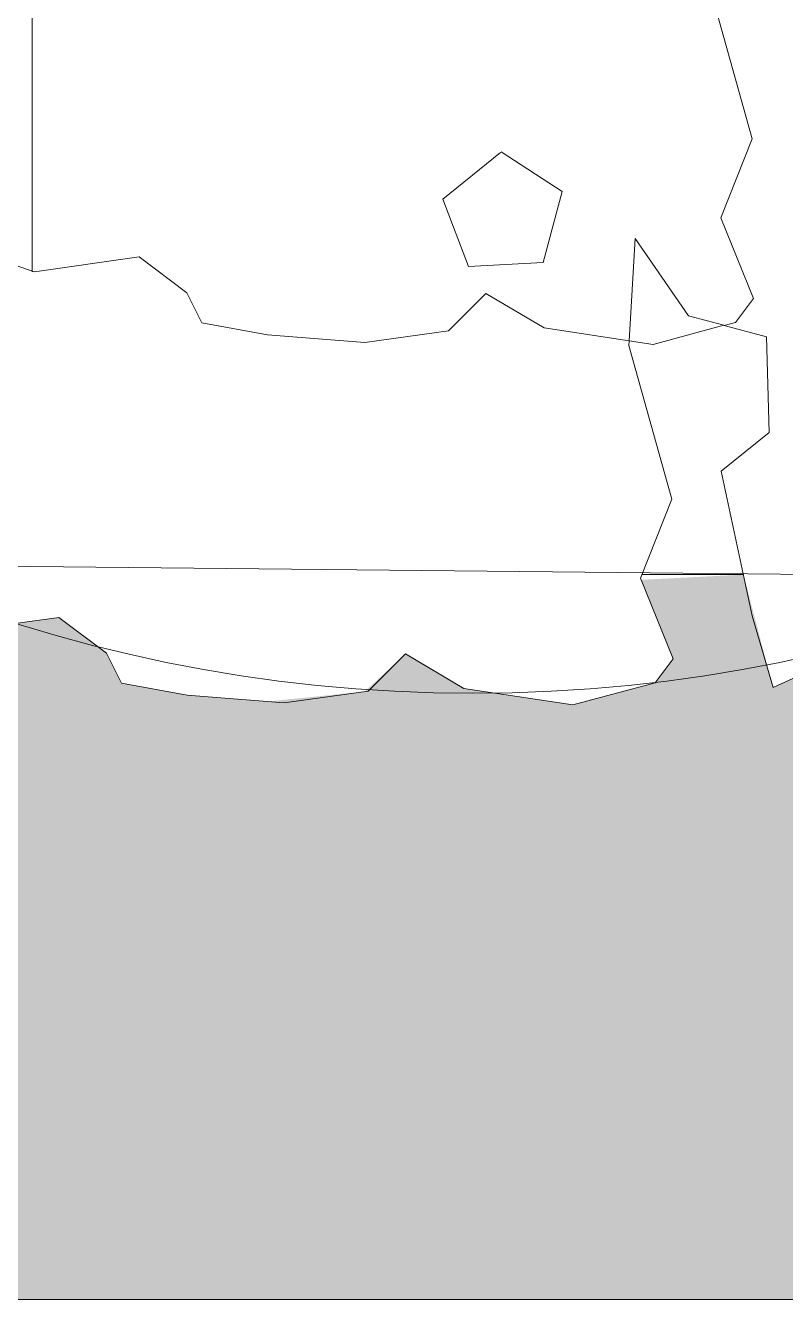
# Model space of a CAD drawing. Header units: metres. Extents: x 3856 to 4207, y -1118 to -691.
# Drawn here: x 3973.542 to 3975.219, y -968.827 to -966.015 of the extents above; entities that cross this region are included whole.
import ezdxf

# ---------------------------------------------------------------- set-up
doc = ezdxf.new("R2010")
doc.units = ezdxf.units.M
for name, color, linetype, lineweight in [('Floors', 7, 'Continuous', 9), ('Planting', 7, 'Continuous', 9), ('Surface Pattern', 7, 'Continuous', 9), ('Text Notes', 7, 'Continuous', 9)]:
    doc.layers.add(name, color=color, linetype=linetype, lineweight=lineweight)
doc.layers.add('ROA-E00-URB-A101-MASTER_PLAN cambio estaciomientos_dwg', color=7, linetype='Continuous', lineweight=9, true_color=0x767676)

# ---------------------------------------------------------------- blocks, each defined once
blk = doc.blocks.new('M_RPC Árbol - Caducifolio - Chopo de Lombardía - 12_2 metros-V104-IMPLANTACIÓN - KIT COMERCIAL')
at = {"layer": 'Planting'}
for p, q in [((0.4943, -1.7886), (0.5891, -2.128)), ((0.5891, -2.128), (0.5194, -2.3024)), ((0.0334, -2.158), (-0.0941, -2.2613)), ((0.1693, -2.2441), (0.0346, -2.1566)), ((0.1273, -2.4009), (0.1693, -2.2441)), ((-0.0941, -2.2613), (-0.0372, -2.4096)), ((0.5194, -2.3024), (0.5915, -2.4804)), ((0.3306, -2.3478), (0.3175, -2.5736)), ((0.4482, -2.5183), (0.3306, -2.3478)), ((-0.9948, -2.4212), (-1.1507, -2.3689)), ((-0.7639, -2.3887), (-0.9948, -2.4212)), ((-0.6585, -2.468), (-0.7639, -2.3887)), ((-0.0372, -2.4096), (0.1273, -2.4009)), ((-0.6257, -2.5339), (-0.6585, -2.468)), ((0.0011, -2.4693), (-0.0815, -2.5515)), ((0.1296, -2.5454), (0.0011, -2.4693)), ((0.5915, -2.4804), (0.5518, -2.5331)), ((0.5264, -2.5395), (0.4482, -2.5183)), ((-0.4806, -2.5606), (-0.6257, -2.5339)), ((-0.0815, -2.5515), (-0.2663, -2.5775)), ((0.3174, -2.574), (0.1296, -2.5454)), ((0.3701, -2.5817), (0.5264, -2.5395)), ((0.5518, -2.5331), (0.5272, -2.5397)), ((0.5272, -2.5397), (0.6203, -2.5649)), ((-0.2663, -2.5775), (-0.4806, -2.5606)), ((0.3169, -2.5841), (0.3174, -2.574)), ((0.4117, -2.9235), (0.3169, -2.5841)), ((0.3175, -2.5736), (0.3701, -2.5817)), ((0.6203, -2.5649), (0.6264, -2.7758)), ((0.6264, -2.7758), (0.5207, -2.8612)), ((0.5207, -2.8612), (0.5891, -3.1808)), ((0.342, -3.0979), (0.4117, -2.9235)), ((0.4141, -3.276), (0.342, -3.0979)), ((-1.1723, -3.2167), (-0.9413, -3.1842)), ((-0.9413, -3.1842), (-0.8359, -3.2635)), ((0.5891, -3.1808), (0.6349, -3.339)), ((0.6349, -3.339), (0.8562, -3.2373)), ((-0.8359, -3.2635), (-0.8031, -3.3294)), ((-0.2589, -3.347), (-0.1763, -3.2649)), ((-0.1763, -3.2649), (-0.0478, -3.3409)), ((0.3744, -3.3286), (0.4141, -3.276)), ((-0.8031, -3.3294), (-0.6581, -3.3561)), ((-0.0478, -3.3409), (0.1928, -3.3776)), ((0.1928, -3.3776), (0.3744, -3.3286)), ((-0.6581, -3.3561), (-0.4437, -3.373)), ((-0.4437, -3.373), (-0.2589, -3.347))]:
    blk.add_line(p, q, dxfattribs=at)
blk.add_arc((-0.0275, 0.0085), 3.3603, 180, 360, dxfattribs=at)
blk = doc.blocks.new('ROA-E00-URB-A101-MASTER_PLAN cambio estaciomientos_dwg-7942325-IMPLANTACIÓN - KIT COMERCIAL')
at = {"lineweight": 9}
blk.add_line((965.8423, 3973.5568), (966.5591, 3973.5568), dxfattribs=at)

msp = doc.modelspace()

# ---------------------------------------------------------------- hatches: boundary and pattern name
at = {"layer": 'Surface Pattern', "true_color": 0xcdcdcd}
msp.add_hatch(color=254, dxfattribs=at).paths.add_polyline_path([(3973.0322, -968.8273), (3977.1098, -968.8273), (3977.1098, -967.2388), (3975.8544, -967.2388), (3975.7529, -967.2799), (3975.6568, -967.3404), (3975.4129, -967.3747), (3975.1917, -967.4764), (3975.1264, -967.2273), (3974.9002, -967.2388), (3974.9709, -967.4133), (3974.9311, -967.4659), (3974.7496, -967.515), (3974.5089, -967.4782), (3974.3805, -967.4022), (3974.2905, -967.4854), (3974.0761, -967.5074), (3973.8987, -967.4934), (3973.7536, -967.4668), (3973.7208, -967.4009), (3973.6155, -967.3216), (3973.3845, -967.3541), (3973.1373, -967.2712), (3973.1286, -967.2388), (3971.6098, -967.2388), (3971.6098, -968.8273), (3971.8318, -968.8273)])

# ---------------------------------------------------------------- linework, layer by layer
at = {"layer": 'Floors'}
for p, q in [((3975.1264, -967.2273), (3974.9019, -967.2273)), ((3973.0322, -968.8273), (3975.6814, -968.8273))]:
    msp.add_line(p, q, dxfattribs=at)
at = {"layer": 'Text Notes'}
msp.add_line((4039.8233, -967.8931), (3869.95, -966.1407), dxfattribs=at)

# ---------------------------------------------------------------- block references
at = {"layer": 'Planting'}
msp.add_blockref('M_RPC Árbol - Caducifolio - Chopo de Lombardía - 12_2 metros-V104-IMPLANTACIÓN - KIT COMERCIAL', (3974.5568, -964.1374), dxfattribs=at)
at = {"layer": 'ROA-E00-URB-A101-MASTER_PLAN cambio estaciomientos_dwg', "color": 7, "rotation": 269.9999999999999}
msp.add_blockref('ROA-E00-URB-A101-MASTER_PLAN cambio estaciomientos_dwg-7942325-IMPLANTACIÓN - KIT COMERCIAL', (0, 0), dxfattribs=at)

doc.saveas('drawing.dxf')
